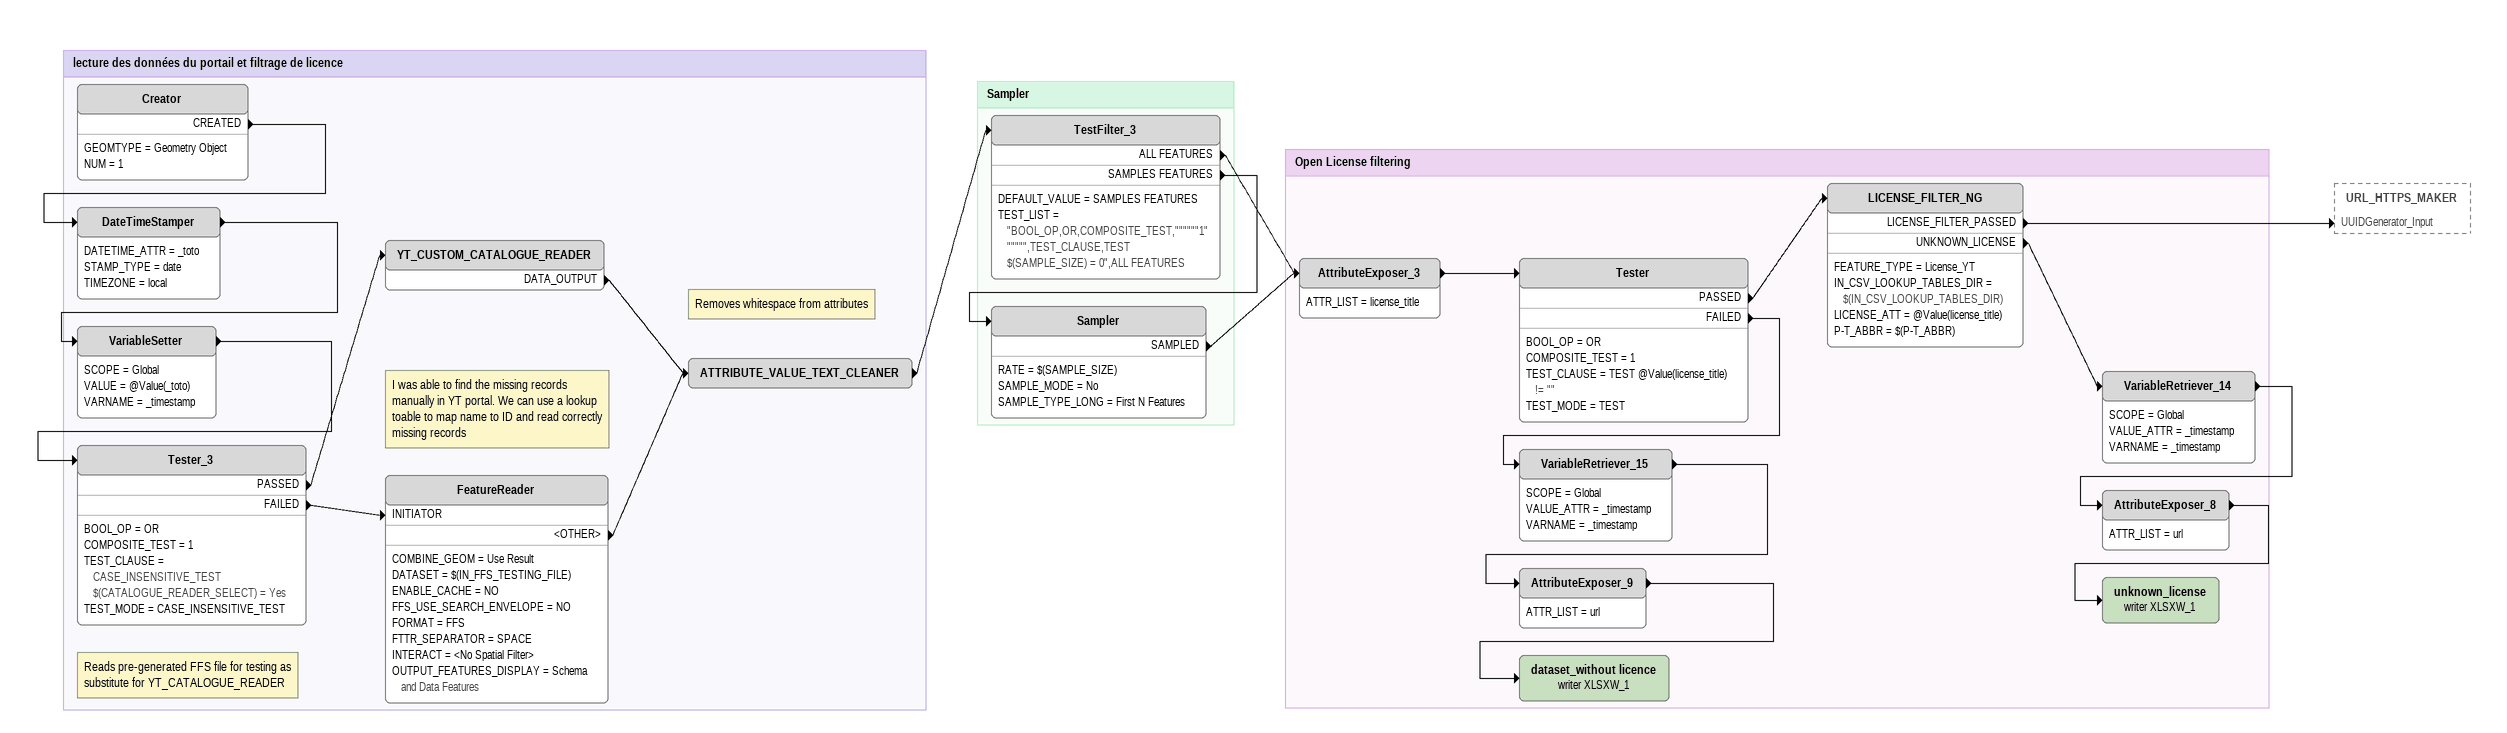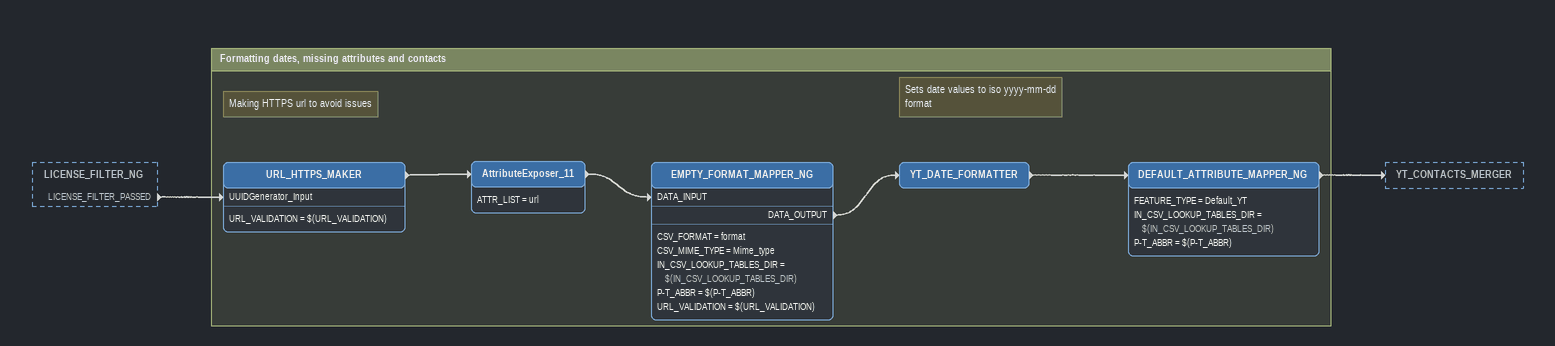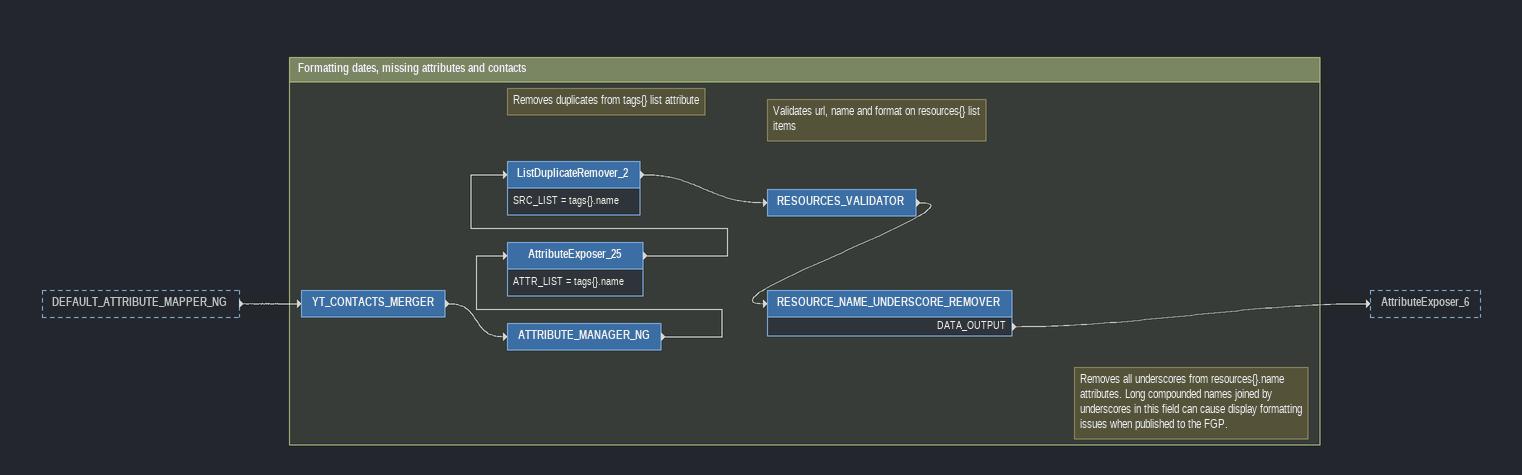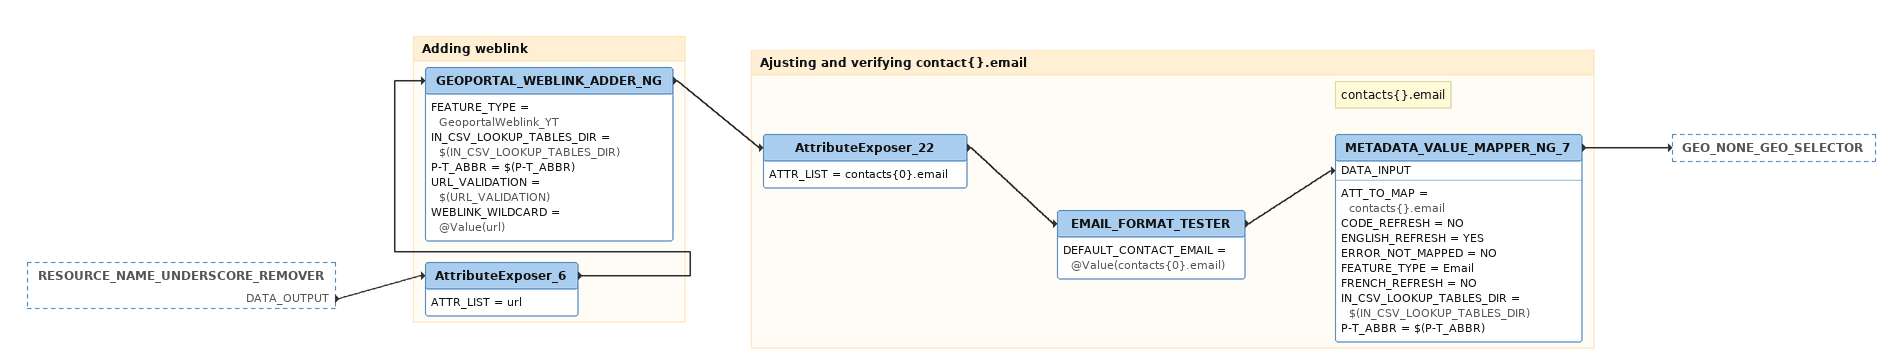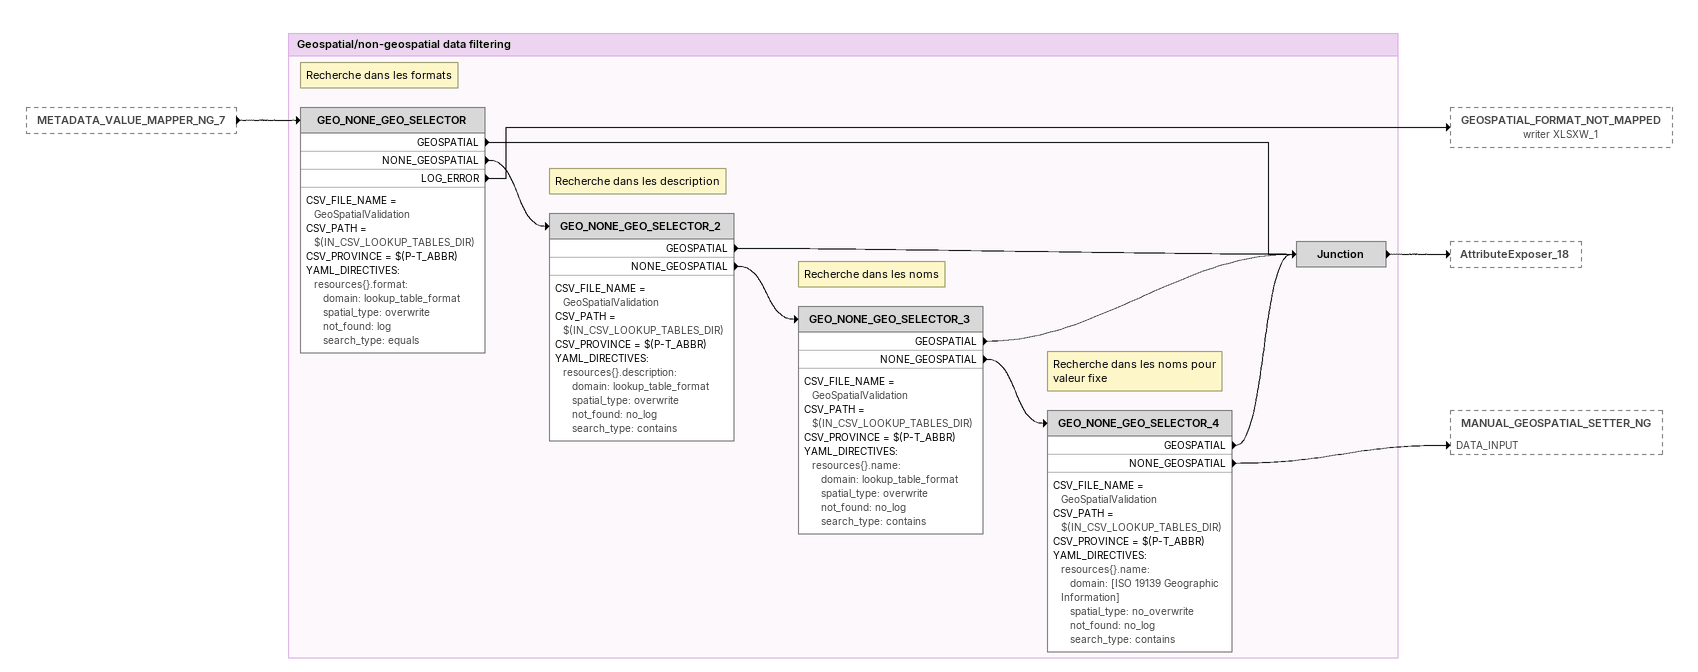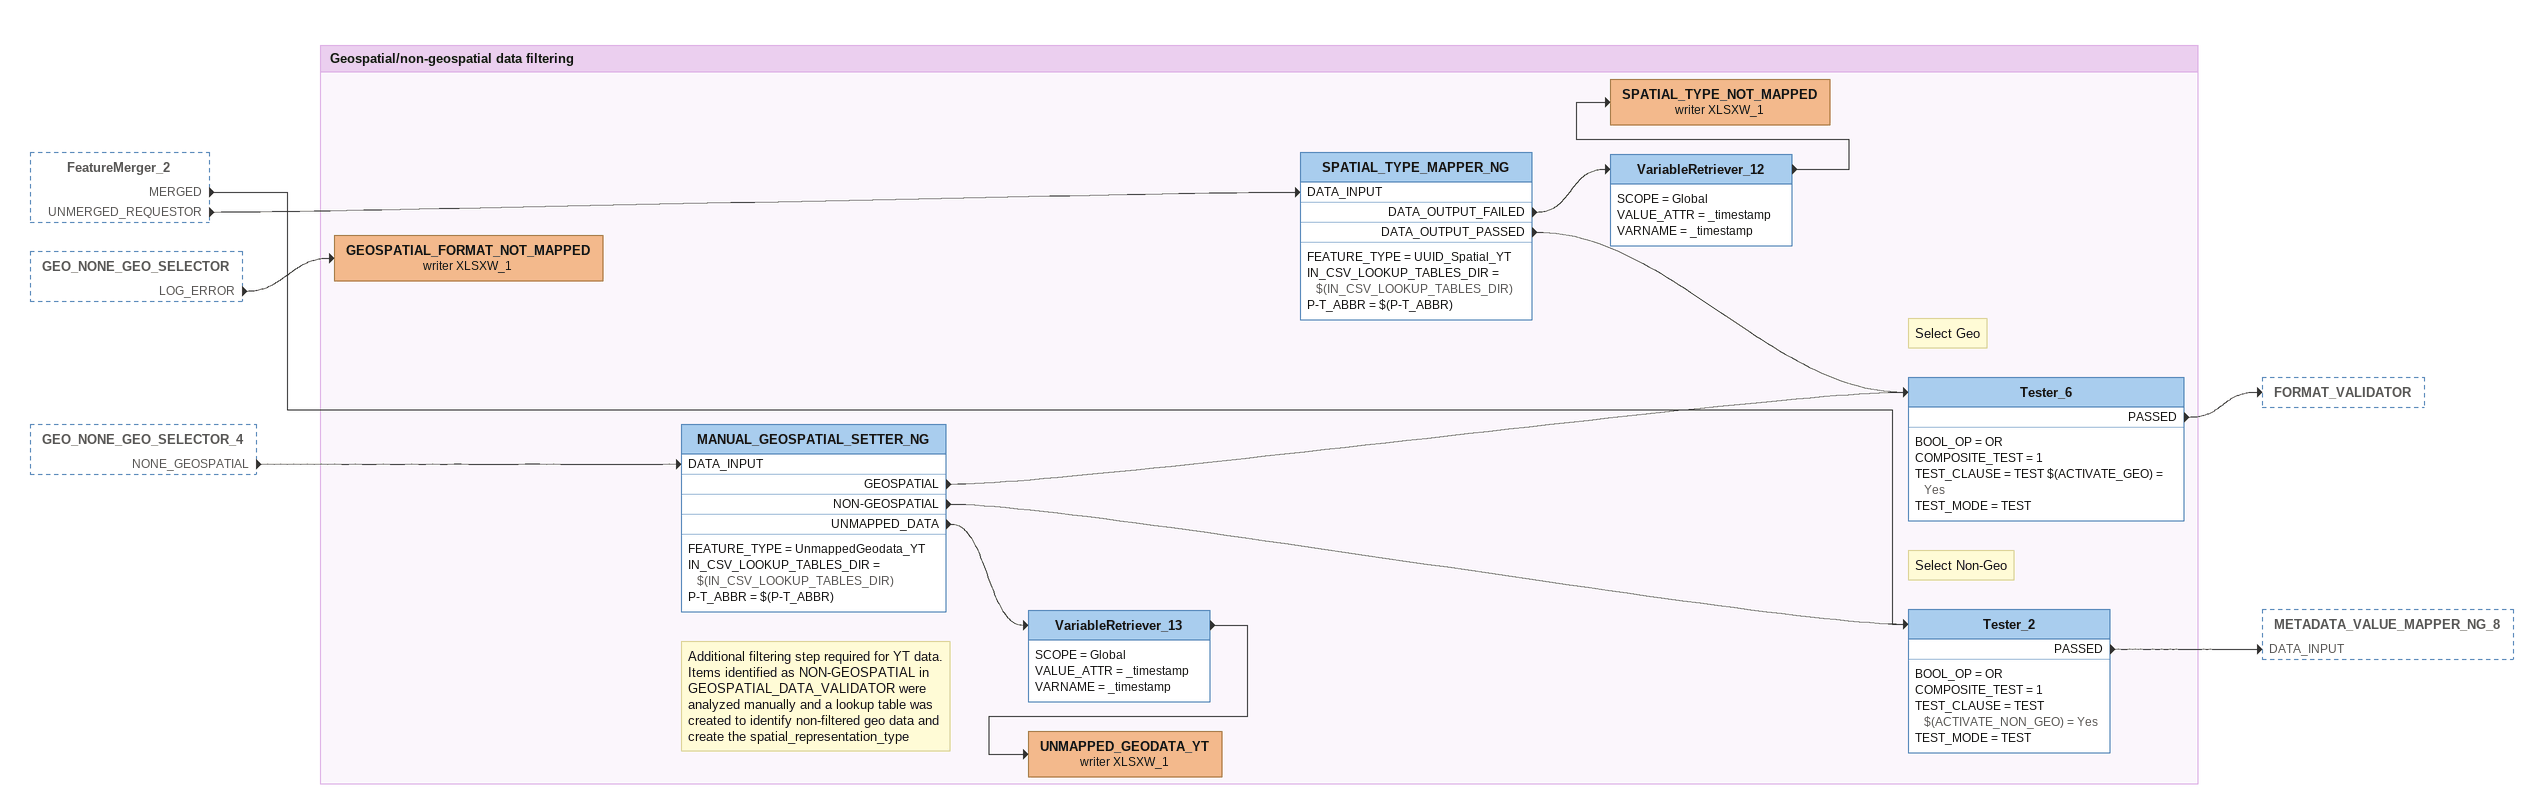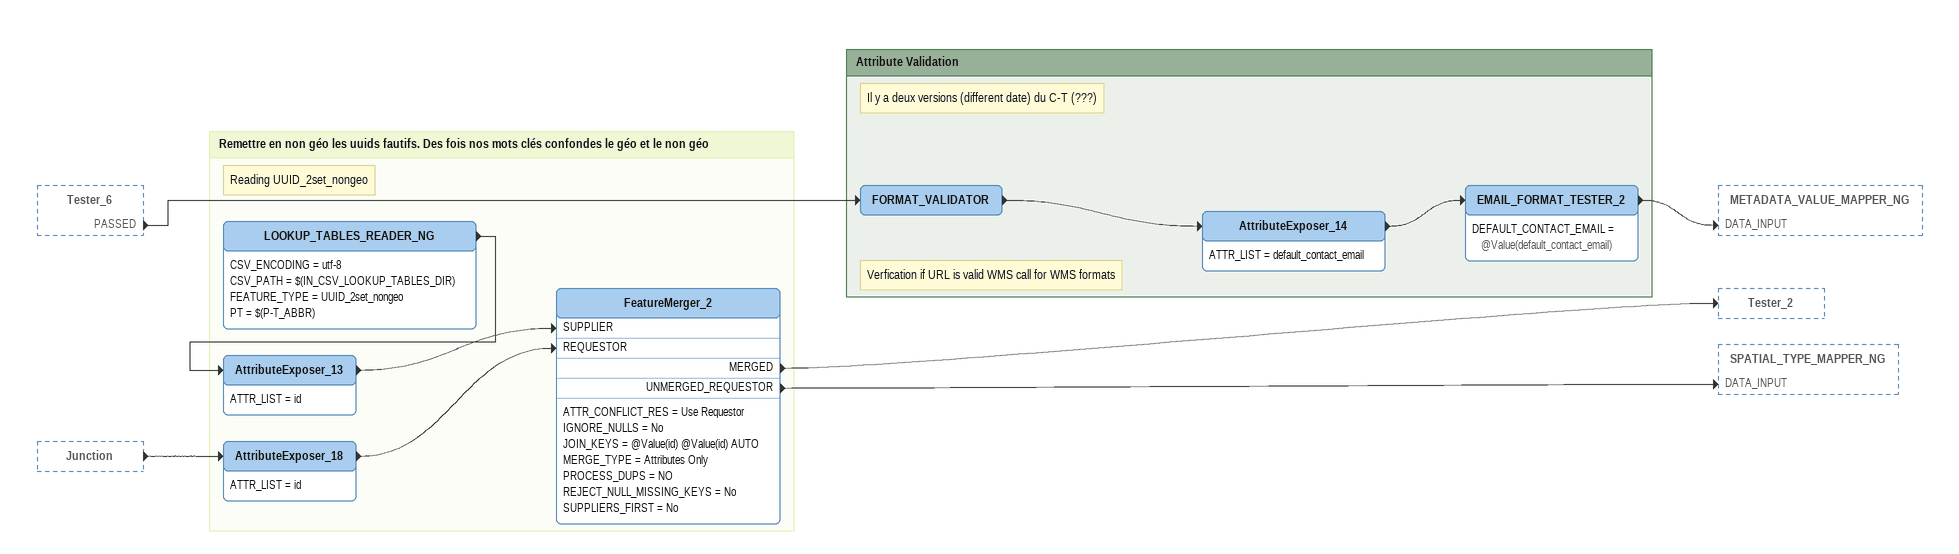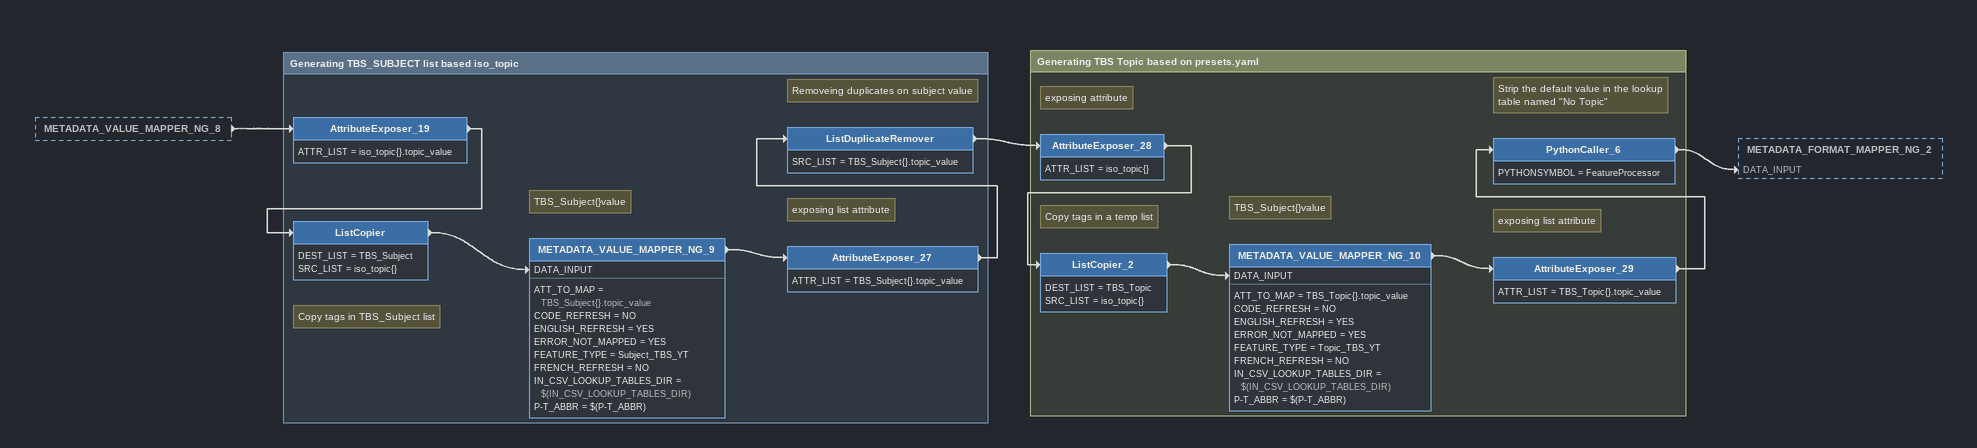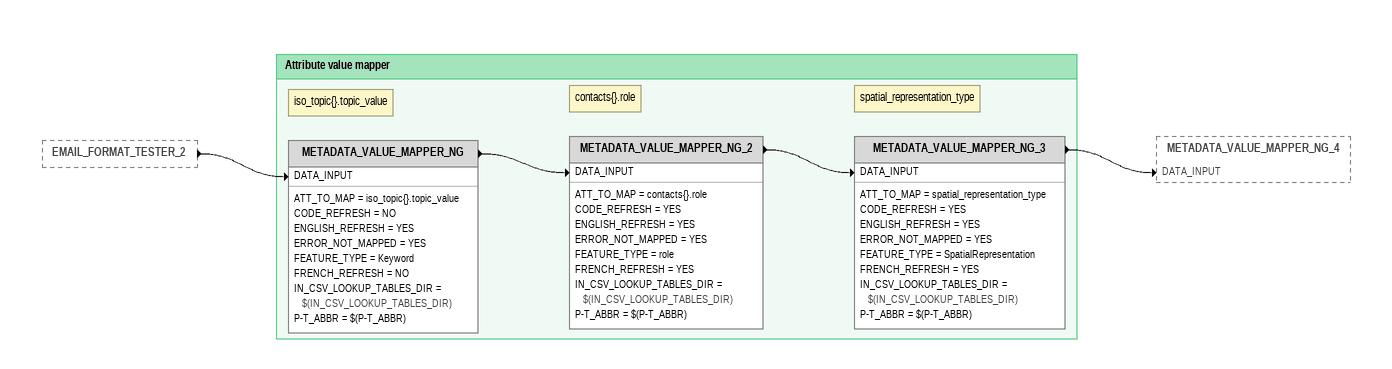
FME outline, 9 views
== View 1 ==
Bookmark: lecture des données du portail et filtrage de licence
Creator
    GEOMTYPE = Geometry Object
    NUM = 1
    CREATED -> DateTimeStamper
DateTimeStamper
    DATETIME_ATTR = _toto
    STAMP_TYPE = date
    TIMEZONE = local
    -> VariableSetter
VariableSetter
    SCOPE = Global
    VALUE = @Value(_toto)
    VARNAME = _timestamp
    -> Tester_3
Tester_3
    BOOL_OP = OR
    COMPOSITE_TEST = 1
    TEST_CLAUSE = CASE_INSENSITIVE_TEST $(CATALOGUE_READER_SELECT) = Yes
    TEST_MODE = CASE_INSENSITIVE_TEST
    PASSED -> YT_CUSTOM_CATALOGUE_READER
    FAILED -> FeatureReader [INITIATOR]
YT_CUSTOM_CATALOGUE_READER
    DATA_OUTPUT -> ATTRIBUTE_VALUE_TEXT_CLEANER
Note: Reads pre-generated FFS file for testing as substitute for YT_CATALOGUE_READER
Note: I was able to find the missing records manually in YT portal. We can use a lookup toable to map name to ID and read correctly missing records
FeatureReader
    COMBINE_GEOM = Use Result
    DATASET = $(IN_FFS_TESTING_FILE)
    ENABLE_CACHE = NO
    FFS_USE_SEARCH_ENVELOPE = NO
    FORMAT = FFS
    FTTR_SEPARATOR = SPACE
    INTERACT = <No Spatial Filter>
    OUTPUT_FEATURES_DISPLAY = Schema and Data Features
    <OTHER> -> ATTRIBUTE_VALUE_TEXT_CLEANER
Note: Removes whitespace from attributes
ATTRIBUTE_VALUE_TEXT_CLEANER
    -> TestFilter_3

Bookmark: Sampler
TestFilter_3
    DEFAULT_VALUE = SAMPLES FEATURES
    TEST_LIST = "BOOL_OP,OR,COMPOSITE_TEST,""""""1"""""",TEST_CLAUSE,TEST $(SAMPLE_SIZE) = 0",ALL FEATURES
    ALL FEATURES -> AttributeExposer_3
    SAMPLES FEATURES -> Sampler
Sampler
    RATE = $(SAMPLE_SIZE)
    SAMPLE_MODE = No
    SAMPLE_TYPE_LONG = First N Features
    SAMPLED -> AttributeExposer_3

Bookmark: Open License filtering
AttributeExposer_3
    ATTR_LIST = license_title
    -> Tester
Tester
    BOOL_OP = OR
    COMPOSITE_TEST = 1
    TEST_CLAUSE = TEST @Value(license_title) != ""
    TEST_MODE = TEST
    PASSED -> LICENSE_FILTER_NG
    FAILED -> VariableRetriever_15
LICENSE_FILTER_NG
    FEATURE_TYPE = License_YT
    IN_CSV_LOOKUP_TABLES_DIR = $(IN_CSV_LOOKUP_TABLES_DIR)
    LICENSE_ATT = @Value(license_title)
    P-T_ABBR = $(P-T_ABBR)
    LICENSE_FILTER_PASSED -> URL_HTTPS_MAKER [UUIDGenerator_Input]
    UNKNOWN_LICENSE -> VariableRetriever_14
VariableRetriever_14
    SCOPE = Global
    VALUE_ATTR = _timestamp
    VARNAME = _timestamp
    -> AttributeExposer_8
AttributeExposer_8
    ATTR_LIST = url
    -> unknown_license (writer XLSXW_1)
unknown_license (writer XLSXW_1)
VariableRetriever_15
    SCOPE = Global
    VALUE_ATTR = _timestamp
    VARNAME = _timestamp
    -> AttributeExposer_9
AttributeExposer_9
    ATTR_LIST = url
    -> dataset_without licence (writer XLSXW_1)
dataset_without licence (writer XLSXW_1)

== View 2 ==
LICENSE_FILTER_NG [outside]
    LICENSE_FILTER_PASSED -> URL_HTTPS_MAKER [UUIDGenerator_Input]

Bookmark: Formatting dates, missing attributes and contacts
Note: Making HTTPS url to avoid issues
URL_HTTPS_MAKER
    URL_VALIDATION = $(URL_VALIDATION)
    -> AttributeExposer_11
AttributeExposer_11
    ATTR_LIST = url
    -> EMPTY_FORMAT_MAPPER_NG [DATA_INPUT]
EMPTY_FORMAT_MAPPER_NG
    CSV_FORMAT = format
    CSV_MIME_TYPE = Mime_type
    IN_CSV_LOOKUP_TABLES_DIR = $(IN_CSV_LOOKUP_TABLES_DIR)
    P-T_ABBR = $(P-T_ABBR)
    URL_VALIDATION = $(URL_VALIDATION)
    DATA_OUTPUT -> YT_DATE_FORMATTER
Note: Sets date values to iso yyyy-mm-dd format
YT_DATE_FORMATTER
    -> DEFAULT_ATTRIBUTE_MAPPER_NG
DEFAULT_ATTRIBUTE_MAPPER_NG
    FEATURE_TYPE = Default_YT
    IN_CSV_LOOKUP_TABLES_DIR = $(IN_CSV_LOOKUP_TABLES_DIR)
    P-T_ABBR = $(P-T_ABBR)
    -> YT_CONTACTS_MERGER

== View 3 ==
DEFAULT_ATTRIBUTE_MAPPER_NG [outside]
    -> YT_CONTACTS_MERGER

Bookmark: Formatting dates, missing attributes and contacts
YT_CONTACTS_MERGER
    -> ATTRIBUTE_MANAGER_NG
ATTRIBUTE_MANAGER_NG
    -> AttributeExposer_25
AttributeExposer_25
    ATTR_LIST = tags{}.name
    -> ListDuplicateRemover_2
Note: Removes duplicates from tags{} list attribute
ListDuplicateRemover_2
    SRC_LIST = tags{}.name
    -> RESOURCES_VALIDATOR
Note: Validates url, name and format on resources{} list items
RESOURCES_VALIDATOR
    -> RESOURCE_NAME_UNDERSCORE_REMOVER
Note: Removes all underscores from resources{}.name attributes. Long compounded names joined by underscores in this field can cause display formatting issues when published to the FGP.
RESOURCE_NAME_UNDERSCORE_REMOVER
    DATA_OUTPUT -> AttributeExposer_6

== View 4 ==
RESOURCE_NAME_UNDERSCORE_REMOVER [outside]
    DATA_OUTPUT -> AttributeExposer_6

Bookmark: Adding weblink
AttributeExposer_6
    ATTR_LIST = url
    -> GEOPORTAL_WEBLINK_ADDER_NG
GEOPORTAL_WEBLINK_ADDER_NG
    FEATURE_TYPE = GeoportalWeblink_YT
    IN_CSV_LOOKUP_TABLES_DIR = $(IN_CSV_LOOKUP_TABLES_DIR)
    P-T_ABBR = $(P-T_ABBR)
    URL_VALIDATION = $(URL_VALIDATION)
    WEBLINK_WILDCARD = @Value(url)
    -> AttributeExposer_22

Bookmark: Ajusting and verifying contact{}.email
AttributeExposer_22
    ATTR_LIST = contacts{0}.email
    -> EMAIL_FORMAT_TESTER
EMAIL_FORMAT_TESTER
    DEFAULT_CONTACT_EMAIL = @Value(contacts{0}.email)
    -> METADATA_VALUE_MAPPER_NG_7 [DATA_INPUT]
Note: contacts{}.email
METADATA_VALUE_MAPPER_NG_7
    ATT_TO_MAP = contacts{}.email
    CODE_REFRESH = NO
    ENGLISH_REFRESH = YES
    ERROR_NOT_MAPPED = NO
    FEATURE_TYPE = Email
    FRENCH_REFRESH = NO
    IN_CSV_LOOKUP_TABLES_DIR = $(IN_CSV_LOOKUP_TABLES_DIR)
    P-T_ABBR = $(P-T_ABBR)
    -> GEO_NONE_GEO_SELECTOR

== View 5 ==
METADATA_VALUE_MAPPER_NG_7 [outside]
    -> GEO_NONE_GEO_SELECTOR

Bookmark: Geospatial/non-geospatial data filtering
Note: Recherche dans les formats
GEO_NONE_GEO_SELECTOR
    CSV_FILE_NAME = GeoSpatialValidation
    CSV_PATH = $(IN_CSV_LOOKUP_TABLES_DIR)
    CSV_PROVINCE = $(P-T_ABBR)
    YAML_DIRECTIVES:
      resources{}.format:
         domain: lookup_table_format
         spatial_type: overwrite
         not_found: log
         search_type: equals
    GEOSPATIAL -> Junction
    NONE_GEOSPATIAL -> GEO_NONE_GEO_SELECTOR_2
    LOG_ERROR -> GEOSPATIAL_FORMAT_NOT_MAPPED (writer XLSXW_1)
Note: Recherche dans les description
GEO_NONE_GEO_SELECTOR_2
    CSV_FILE_NAME = GeoSpatialValidation
    CSV_PATH = $(IN_CSV_LOOKUP_TABLES_DIR)
    CSV_PROVINCE = $(P-T_ABBR)
    YAML_DIRECTIVES:
      resources{}.description:
         domain: lookup_table_format
         spatial_type: overwrite
         not_found: no_log
         search_type: contains
    GEOSPATIAL -> Junction
    NONE_GEOSPATIAL -> GEO_NONE_GEO_SELECTOR_3
Note: Recherche dans les noms
GEO_NONE_GEO_SELECTOR_3
    CSV_FILE_NAME = GeoSpatialValidation
    CSV_PATH = $(IN_CSV_LOOKUP_TABLES_DIR)
    CSV_PROVINCE = $(P-T_ABBR)
    YAML_DIRECTIVES:
      resources{}.name:
         domain: lookup_table_format
         spatial_type: overwrite
         not_found: no_log
         search_type: contains
    GEOSPATIAL -> Junction
    NONE_GEOSPATIAL -> GEO_NONE_GEO_SELECTOR_4
Note: Recherche dans les noms pour valeur fixe
GEO_NONE_GEO_SELECTOR_4
    CSV_FILE_NAME = GeoSpatialValidation
    CSV_PATH = $(IN_CSV_LOOKUP_TABLES_DIR)
    CSV_PROVINCE = $(P-T_ABBR)
    YAML_DIRECTIVES:
      resources{}.name:
         domain: [ISO 19139 Geographic Information]
         spatial_type: no_overwrite
         not_found: no_log
         search_type: contains
    GEOSPATIAL -> Junction
    NONE_GEOSPATIAL -> MANUAL_GEOSPATIAL_SETTER_NG [DATA_INPUT]
Junction
    -> AttributeExposer_18

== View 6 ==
FeatureMerger_2 [outside]
    MERGED -> Tester_2
    UNMERGED_REQUESTOR -> SPATIAL_TYPE_MAPPER_NG [DATA_INPUT]
GEO_NONE_GEO_SELECTOR [outside]
    LOG_ERROR -> GEOSPATIAL_FORMAT_NOT_MAPPED (writer XLSXW_1)
GEO_NONE_GEO_SELECTOR_4 [outside]
    NONE_GEOSPATIAL -> MANUAL_GEOSPATIAL_SETTER_NG [DATA_INPUT]

Bookmark: Geospatial/non-geospatial data filtering
Note: Additional filtering step required for YT data. Items identified as NON-GEOSPATIAL in GEOSPATIAL_DATA_VALIDATOR were analyzed manually and a lookup table was created to identify non-filtered geo data and create the spatial_representation_type
MANUAL_GEOSPATIAL_SETTER_NG
    FEATURE_TYPE = UnmappedGeodata_YT
    IN_CSV_LOOKUP_TABLES_DIR = $(IN_CSV_LOOKUP_TABLES_DIR)
    P-T_ABBR = $(P-T_ABBR)
    GEOSPATIAL -> Tester_6
    NON-GEOSPATIAL -> Tester_2
    UNMAPPED_DATA -> VariableRetriever_13
VariableRetriever_13
    SCOPE = Global
    VALUE_ATTR = _timestamp
    VARNAME = _timestamp
    -> UNMAPPED_GEODATA_YT (writer XLSXW_1)
UNMAPPED_GEODATA_YT (writer XLSXW_1)
GEOSPATIAL_FORMAT_NOT_MAPPED (writer XLSXW_1)
SPATIAL_TYPE_MAPPER_NG
    FEATURE_TYPE = UUID_Spatial_YT
    IN_CSV_LOOKUP_TABLES_DIR = $(IN_CSV_LOOKUP_TABLES_DIR)
    P-T_ABBR = $(P-T_ABBR)
    DATA_OUTPUT_FAILED -> VariableRetriever_12
    DATA_OUTPUT_PASSED -> Tester_6
VariableRetriever_12
    SCOPE = Global
    VALUE_ATTR = _timestamp
    VARNAME = _timestamp
    -> SPATIAL_TYPE_NOT_MAPPED (writer XLSXW_1)
SPATIAL_TYPE_NOT_MAPPED (writer XLSXW_1)
Note: Select Geo
Tester_6
    BOOL_OP = OR
    COMPOSITE_TEST = 1
    TEST_CLAUSE = TEST $(ACTIVATE_GEO) = Yes
    TEST_MODE = TEST
    PASSED -> FORMAT_VALIDATOR
Note: Select Non-Geo
Tester_2
    BOOL_OP = OR
    COMPOSITE_TEST = 1
    TEST_CLAUSE = TEST $(ACTIVATE_NON_GEO) = Yes
    TEST_MODE = TEST
    PASSED -> METADATA_VALUE_MAPPER_NG_8 [DATA_INPUT]

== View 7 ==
Tester_6 [outside]
    PASSED -> FORMAT_VALIDATOR
Junction [outside]
    -> AttributeExposer_18

Bookmark: Remettre en non géo les uuids fautifs. Des fois nos mots clés confondes le géo et le non géo
AttributeExposer_18
    ATTR_LIST = id
    -> FeatureMerger_2 [REQUESTOR]
Note: Reading UUID_2set_nongeo
LOOKUP_TABLES_READER_NG
    CSV_ENCODING = utf-8
    CSV_PATH = $(IN_CSV_LOOKUP_TABLES_DIR)
    FEATURE_TYPE = UUID_2set_nongeo
    PT = $(P-T_ABBR)
    -> AttributeExposer_13
AttributeExposer_13
    ATTR_LIST = id
    -> FeatureMerger_2 [SUPPLIER]
FeatureMerger_2
    ATTR_CONFLICT_RES = Use Requestor
    IGNORE_NULLS = No
    JOIN_KEYS = @Value(id) @Value(id) AUTO
    MERGE_TYPE = Attributes Only
    PROCESS_DUPS = NO
    REJECT_NULL_MISSING_KEYS = No
    SUPPLIERS_FIRST = No
    MERGED -> Tester_2
    UNMERGED_REQUESTOR -> SPATIAL_TYPE_MAPPER_NG [DATA_INPUT]

Bookmark: Attribute Validation
Note: Il y a deux versions (different date) du C-T (???)
Note: Verfication if URL is valid WMS call for WMS formats
FORMAT_VALIDATOR
    -> AttributeExposer_14
AttributeExposer_14
    ATTR_LIST = default_contact_email
    -> EMAIL_FORMAT_TESTER_2
EMAIL_FORMAT_TESTER_2
    DEFAULT_CONTACT_EMAIL = @Value(default_contact_email)
    -> METADATA_VALUE_MAPPER_NG [DATA_INPUT]

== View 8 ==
METADATA_VALUE_MAPPER_NG_8 [outside]
    -> AttributeExposer_19

Bookmark: Generating TBS_SUBJECT list based iso_topic
AttributeExposer_19
    ATTR_LIST = iso_topic{}.topic_value
    -> ListCopier
Note: Copy tags in TBS_Subject list
ListCopier
    DEST_LIST = TBS_Subject
    SRC_LIST = iso_topic{}
    -> METADATA_VALUE_MAPPER_NG_9 [DATA_INPUT]
Note: TBS_Subject{}value
METADATA_VALUE_MAPPER_NG_9
    ATT_TO_MAP = TBS_Subject{}.topic_value
    CODE_REFRESH = NO
    ENGLISH_REFRESH = YES
    ERROR_NOT_MAPPED = YES
    FEATURE_TYPE = Subject_TBS_YT
    FRENCH_REFRESH = NO
    IN_CSV_LOOKUP_TABLES_DIR = $(IN_CSV_LOOKUP_TABLES_DIR)
    P-T_ABBR = $(P-T_ABBR)
    -> AttributeExposer_27
Note: exposing list attribute
AttributeExposer_27
    ATTR_LIST = TBS_Subject{}.topic_value
    -> ListDuplicateRemover
Note: Removeing duplicates on subject value
ListDuplicateRemover
    SRC_LIST = TBS_Subject{}.topic_value
    -> AttributeExposer_28

Bookmark: Generating TBS Topic based on presets.yaml
Note: exposing attribute
AttributeExposer_28
    ATTR_LIST = iso_topic{}
    -> ListCopier_2
Note: Copy tags in a temp list
ListCopier_2
    DEST_LIST = TBS_Topic
    SRC_LIST = iso_topic{}
    -> METADATA_VALUE_MAPPER_NG_10 [DATA_INPUT]
Note: TBS_Subject{}value
METADATA_VALUE_MAPPER_NG_10
    ATT_TO_MAP = TBS_Topic{}.topic_value
    CODE_REFRESH = NO
    ENGLISH_REFRESH = YES
    ERROR_NOT_MAPPED = YES
    FEATURE_TYPE = Topic_TBS_YT
    FRENCH_REFRESH = NO
    IN_CSV_LOOKUP_TABLES_DIR = $(IN_CSV_LOOKUP_TABLES_DIR)
    P-T_ABBR = $(P-T_ABBR)
    -> AttributeExposer_29
Note: exposing list attribute
AttributeExposer_29
    ATTR_LIST = TBS_Topic{}.topic_value
    -> PythonCaller_6
Note: Strip the default value in the lookup table named "No Topic"
PythonCaller_6
    PYTHONSYMBOL = FeatureProcessor
    -> METADATA_FORMAT_MAPPER_NG_2 [DATA_INPUT]

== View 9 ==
EMAIL_FORMAT_TESTER_2 [outside]
    -> METADATA_VALUE_MAPPER_NG [DATA_INPUT]

Bookmark: Attribute value mapper
Note: iso_topic{}.topic_value
METADATA_VALUE_MAPPER_NG
    ATT_TO_MAP = iso_topic{}.topic_value
    CODE_REFRESH = NO
    ENGLISH_REFRESH = YES
    ERROR_NOT_MAPPED = YES
    FEATURE_TYPE = Keyword
    FRENCH_REFRESH = NO
    IN_CSV_LOOKUP_TABLES_DIR = $(IN_CSV_LOOKUP_TABLES_DIR)
    P-T_ABBR = $(P-T_ABBR)
    -> METADATA_VALUE_MAPPER_NG_2 [DATA_INPUT]
Note: contacts{}.role
METADATA_VALUE_MAPPER_NG_2
    ATT_TO_MAP = contacts{}.role
    CODE_REFRESH = YES
    ENGLISH_REFRESH = YES
    ERROR_NOT_MAPPED = YES
    FEATURE_TYPE = role
    FRENCH_REFRESH = YES
    IN_CSV_LOOKUP_TABLES_DIR = $(IN_CSV_LOOKUP_TABLES_DIR)
    P-T_ABBR = $(P-T_ABBR)
    -> METADATA_VALUE_MAPPER_NG_3 [DATA_INPUT]
Note: spatial_representation_type
METADATA_VALUE_MAPPER_NG_3
    ATT_TO_MAP = spatial_representation_type
    CODE_REFRESH = YES
    ENGLISH_REFRESH = YES
    ERROR_NOT_MAPPED = YES
    FEATURE_TYPE = SpatialRepresentation
    FRENCH_REFRESH = YES
    IN_CSV_LOOKUP_TABLES_DIR = $(IN_CSV_LOOKUP_TABLES_DIR)
    P-T_ABBR = $(P-T_ABBR)
    -> METADATA_VALUE_MAPPER_NG_4 [DATA_INPUT]
